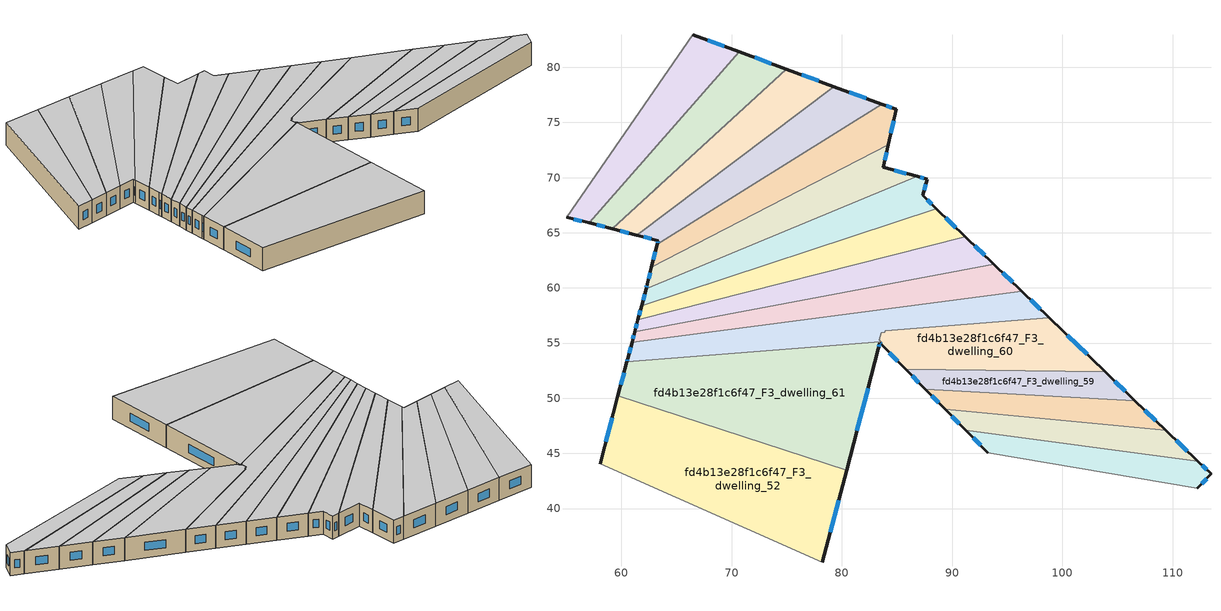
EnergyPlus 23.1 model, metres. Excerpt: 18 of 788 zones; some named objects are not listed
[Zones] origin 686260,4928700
fd4b13e28f1c6f47_F3_dwelling_0
 floor to fd4b13e28f1c6f47_F2_dwelling_0 (EU_floor_Construction): 70.71,81.4 57.08,65.89 55.04,66.4 66.47,82.96 z9
 wall outside (EU_wall_Construction): 55.04,66.4 57.08,65.89 / 70.71,81.4 66.47,82.96 z9:12
 wall to fd4b13e28f1c6f47_F3_dwelling_1 (EU_wall_Construction): 66.47,82.96 55.04,66.4 z9:12
 wall to fd4b13e28f1c6f47_F3_dwelling_71 (EU_wall_Construction): 57.08,65.89 70.71,81.4 z9:12
 window (EU_Window_Construction): 55.7,66.24 56.42,66.05 / 69.34,81.91 67.85,82.45 z9.97:11.03
 ceiling to fd4b13e28f1c6f47_F4_dwelling_0 (EU_floor_Construction): 57.08,65.89 70.71,81.4 66.47,82.96 55.04,66.4 z12
fd4b13e28f1c6f47_F3_dwelling_52
 floor to fd4b13e28f1c6f47_F2_dwelling_52 (EU_floor_Construction): 80.43,43.48 78.24,35.12 58.08,44.05 59.7,50.21 z9
 wall outside (EU_wall_Construction): 78.24,35.12 80.43,43.48 / 59.7,50.21 58.08,44.05 z9:12
 wall to fd4b13e28f1c6f47_F3_dwelling_61 (EU_wall_Construction): 80.43,43.48 59.7,50.21 z9:12
 wall to fd4b13e28f1c6f47_F3_dwelling_51 (EU_wall_Construction): 58.08,44.05 78.24,35.12 z9:12
 window (EU_Window_Construction): 78.95,37.83 79.72,40.77 / 59.17,48.21 58.6,46.04 z9.97:11.03
 ceiling to fd4b13e28f1c6f47_F4_dwelling_52 (EU_floor_Construction): 78.24,35.12 80.43,43.48 59.7,50.21 58.08,44.05 z12
fd4b13e28f1c6f47_F3_dwelling_56
 floor to fd4b13e28f1c6f47_F2_dwelling_56 (EU_floor_Construction): 112.27,44.3 113.47,43.14 112.22,41.84 93.24,45.07 91.25,47.09 z9
 wall outside (EU_wall_Construction): 91.25,47.09 93.24,45.07 / 112.22,41.84 113.47,43.14 112.27,44.3 z9:12
 wall to fd4b13e28f1c6f47_F3_dwelling_55 (EU_wall_Construction): 93.24,45.07 112.22,41.84 z9:12
 wall to fd4b13e28f1c6f47_F3_dwelling_57 (EU_wall_Construction): 112.27,44.3 91.25,47.09 z9:12
 window (EU_Window_Construction): 91.89,46.43 92.59,45.72 / 113.08,43.51 112.66,43.92 / 112.62,42.26 113.06,42.72 z9.97:11.03
 ceiling to fd4b13e28f1c6f47_F4_dwelling_56 (EU_floor_Construction): 112.22,41.84 113.47,43.14 112.27,44.3 91.25,47.09 93.24,45.07 z12
fd4b13e28f1c6f47_F3_dwelling_57
 floor to fd4b13e28f1c6f47_F2_dwelling_57 (EU_floor_Construction): 109.37,47.09 112.27,44.3 91.25,47.09 89.38,48.99 z9
 wall outside (EU_wall_Construction): 89.38,48.99 91.25,47.09 / 112.27,44.3 109.37,47.09 z9:12
 wall to fd4b13e28f1c6f47_F3_dwelling_58 (EU_wall_Construction): 109.37,47.09 89.38,48.99 z9:12
 window (EU_Window_Construction): 89.98,48.37 90.64,47.71 / 111.33,45.2 110.31,46.19 z9.97:11.03
 ceiling to fd4b13e28f1c6f47_F4_dwelling_57 (EU_floor_Construction): 112.27,44.3 109.37,47.09 89.38,48.99 91.25,47.09 z12
fd4b13e28f1c6f47_F3_dwelling_58
 floor to fd4b13e28f1c6f47_F2_dwelling_58 (EU_floor_Construction): 106.57,49.79 109.37,47.09 89.38,48.99 87.56,50.84 z9
 wall outside (EU_wall_Construction): 87.56,50.84 89.38,48.99 / 109.37,47.09 106.57,49.79 z9:12
 wall to fd4b13e28f1c6f47_F3_dwelling_59 (EU_wall_Construction): 106.57,49.79 87.56,50.84 z9:12
 window (EU_Window_Construction): 88.15,50.24 88.79,49.59 / 108.46,47.97 107.48,48.92 z9.97:11.03
 ceiling to fd4b13e28f1c6f47_F4_dwelling_58 (EU_floor_Construction): 109.37,47.09 106.57,49.79 87.56,50.84 89.38,48.99 z12
fd4b13e28f1c6f47_F3_dwelling_59
 floor to fd4b13e28f1c6f47_F2_dwelling_59 (EU_floor_Construction): 103.88,52.39 106.57,49.79 87.56,50.84 85.8,52.62 z9
 wall outside (EU_wall_Construction): 85.8,52.62 87.56,50.84 / 106.57,49.79 103.88,52.39 z9:12
 wall to fd4b13e28f1c6f47_F3_dwelling_60 (EU_wall_Construction): 103.88,52.39 85.8,52.62 z9:12
 window (EU_Window_Construction): 86.37,52.04 86.99,51.41 / 105.7,50.64 104.76,51.55 z9.97:11.03
 ceiling to fd4b13e28f1c6f47_F4_dwelling_59 (EU_floor_Construction): 106.57,49.79 103.88,52.39 85.8,52.62 87.56,50.84 z12
fd4b13e28f1c6f47_F3_dwelling_60
 floor to fd4b13e28f1c6f47_F2_dwelling_60 (EU_floor_Construction): 103.88,52.39 85.8,52.62 83.58,54.88 83.63,55.04 83.39,55.28 83.48,55.61 83.47,55.63 83.49,55.63 83.58,55.93 83.9,55.96 83.94,56.12 98.81,57.29 z9
 wall outside (EU_wall_Construction): 103.88,52.39 98.81,57.29 / 83.58,54.88 85.8,52.62 z9:12
 wall to fd4b13e28f1c6f47_F3_dwelling_61 (EU_wall_Construction): 83.54,55.13 83.63,55.04 83.58,54.88 z9:12
 wall to fd4b13e28f1c6f47_F3_dwelling_62 (EU_wall_Construction): 98.81,57.29 83.94,56.12 83.9,55.96 83.58,55.93 83.49,55.63 83.47,55.63 83.48,55.61 83.39,55.28 83.54,55.13 z9:12
 window (EU_Window_Construction): 102.24,53.98 100.46,55.7 / 84.3,54.14 85.08,53.35 z9.97:11.03
 ceiling to fd4b13e28f1c6f47_F4_dwelling_60 (EU_floor_Construction): 103.88,52.39 98.81,57.29 83.94,56.12 83.9,55.96 83.58,55.93 83.49,55.63 83.47,55.63 83.48,55.61 83.39,55.28 83.63,55.04 83.58,54.88 85.8,52.62 z12
fd4b13e28f1c6f47_F3_dwelling_61
 floor to fd4b13e28f1c6f47_F2_dwelling_61 (EU_floor_Construction): 83.54,55.13 83.63,55.04 83.58,54.88 83.46,55 83.31,54.49 80.43,43.48 59.7,50.21 60.52,53.32 z9
 wall outside (EU_wall_Construction): 80.43,43.48 83.31,54.49 83.46,55 83.58,54.88 / 60.52,53.32 59.7,50.21 z9:12
 wall to fd4b13e28f1c6f47_F3_dwelling_62 (EU_wall_Construction): 83.54,55.13 60.52,53.32 z9:12
 window (EU_Window_Construction): 83.5,54.96 83.54,54.92 / 83.36,54.65 83.41,54.83 / 81.36,47.05 82.37,50.92 / 60.25,52.31 59.96,51.21 z9.97:11.03
 ceiling to fd4b13e28f1c6f47_F4_dwelling_61 (EU_floor_Construction): 80.43,43.48 83.31,54.49 83.46,55 83.58,54.88 83.63,55.04 83.54,55.13 60.52,53.32 59.7,50.21 z12
fd4b13e28f1c6f47_F3_dwelling_62
 floor to fd4b13e28f1c6f47_F2_dwelling_62 (EU_floor_Construction): 98.81,57.29 83.94,56.12 83.9,55.96 83.58,55.93 83.49,55.63 83.47,55.63 83.48,55.61 83.39,55.28 83.54,55.13 60.52,53.32 60.59,53.59 60.99,55.09 96.31,59.7 z9
 wall outside (EU_wall_Construction): 60.99,55.09 60.59,53.59 60.52,53.32 / 98.81,57.29 96.31,59.7 z9:12
 wall to fd4b13e28f1c6f47_F3_dwelling_63 (EU_wall_Construction): 96.31,59.7 60.99,55.09 z9:12
 window (EU_Window_Construction): 60.86,54.6 60.72,54.07 / 98,58.07 97.12,58.92 / 60.57,53.5 60.54,53.41 z9.97:11.03
 ceiling to fd4b13e28f1c6f47_F4_dwelling_62 (EU_floor_Construction): 98.81,57.29 96.31,59.7 60.99,55.09 60.59,53.59 60.52,53.32 83.54,55.13 83.39,55.28 83.48,55.61 83.47,55.63 83.49,55.63 83.58,55.93 83.9,55.96 83.94,56.12 z12
fd4b13e28f1c6f47_F3_dwelling_63
 floor to fd4b13e28f1c6f47_F2_dwelling_63 (EU_floor_Construction): 96.31,59.7 60.99,55.09 61.23,56.01 93.78,62.15 z9
 wall outside (EU_wall_Construction): 61.23,56.01 60.99,55.09 / 96.31,59.7 93.78,62.15 z9:12
 wall to fd4b13e28f1c6f47_F3_dwelling_64 (EU_wall_Construction): 93.78,62.15 61.23,56.01 z9:12
 window (EU_Window_Construction): 61.15,55.72 61.07,55.39 / 95.49,60.5 94.6,61.36 z9.97:11.03
 ceiling to fd4b13e28f1c6f47_F4_dwelling_63 (EU_floor_Construction): 96.31,59.7 93.78,62.15 61.23,56.01 60.99,55.09 z12
fd4b13e28f1c6f47_F3_dwelling_64
 floor to fd4b13e28f1c6f47_F2_dwelling_64 (EU_floor_Construction): 93.78,62.15 61.23,56.01 61.51,57.09 91.2,64.64 z9
 wall outside (EU_wall_Construction): 61.51,57.09 61.23,56.01 / 93.78,62.15 91.2,64.64 z9:12
 wall to fd4b13e28f1c6f47_F3_dwelling_65 (EU_wall_Construction): 91.2,64.64 61.51,57.09 z9:12
 window (EU_Window_Construction): 61.42,56.74 61.32,56.37 / 92.94,62.96 92.04,63.83 z9.97:11.03
 ceiling to fd4b13e28f1c6f47_F4_dwelling_64 (EU_floor_Construction): 93.78,62.15 91.2,64.64 61.51,57.09 61.23,56.01 z12
fd4b13e28f1c6f47_F3_dwelling_65
 floor to fd4b13e28f1c6f47_F2_dwelling_65 (EU_floor_Construction): 91.2,64.64 61.51,57.09 61.85,58.38 88.57,67.18 z9
 wall outside (EU_wall_Construction): 61.85,58.38 61.51,57.09 / 91.2,64.64 88.57,67.18 z9:12
 wall to fd4b13e28f1c6f47_F3_dwelling_66 (EU_wall_Construction): 88.57,67.18 61.85,58.38 z9:12
 window (EU_Window_Construction): 61.74,57.97 61.62,57.51 / 90.35,65.46 89.42,66.36 z9.97:11.03
 ceiling to fd4b13e28f1c6f47_F4_dwelling_65 (EU_floor_Construction): 91.2,64.64 88.57,67.18 61.85,58.38 61.51,57.09 z12
fd4b13e28f1c6f47_F3_dwelling_66
 floor to fd4b13e28f1c6f47_F2_dwelling_66 (EU_floor_Construction): 87.73,69.86 87.32,68.39 88.57,67.18 61.85,58.38 62.26,59.91 86.83,70.1 z9
 wall outside (EU_wall_Construction): 88.57,67.18 87.32,68.39 87.73,69.86 86.83,70.1 / 62.26,59.91 61.85,58.38 z9:12
 wall to fd4b13e28f1c6f47_F3_dwelling_67 (EU_wall_Construction): 86.83,70.1 62.26,59.91 z9:12
 window (EU_Window_Construction): 88.16,67.57 87.72,68 / 62.13,59.42 61.98,58.88 / 87.44,69.94 87.12,70.02 / 87.45,68.86 87.6,69.38 z9.97:11.03
 ceiling to fd4b13e28f1c6f47_F4_dwelling_66 (EU_floor_Construction): 88.57,67.18 87.32,68.39 87.73,69.86 86.83,70.1 62.26,59.91 61.85,58.38 z12
fd4b13e28f1c6f47_F3_dwelling_67
 floor to fd4b13e28f1c6f47_F2_dwelling_67 (EU_floor_Construction): 84.2,72.97 83.74,70.94 86.83,70.1 62.26,59.91 62.37,60.34 62.74,61.86 z9
 wall outside (EU_wall_Construction): 62.74,61.86 62.37,60.34 62.26,59.91 / 86.83,70.1 83.74,70.94 84.2,72.97 z9:12
 wall to fd4b13e28f1c6f47_F3_dwelling_68 (EU_wall_Construction): 84.2,72.97 62.74,61.86 z9:12
 window (EU_Window_Construction): 62.33,60.2 62.29,60.05 / 62.62,61.36 62.49,60.83 / 83.89,71.6 84.05,72.31 / 85.83,70.37 84.74,70.67 z9.97:11.03
 ceiling to fd4b13e28f1c6f47_F4_dwelling_67 (EU_floor_Construction): 86.83,70.1 83.74,70.94 84.2,72.97 62.74,61.86 62.37,60.34 62.26,59.91 z12
fd4b13e28f1c6f47_F3_dwelling_68
 floor to fd4b13e28f1c6f47_F2_dwelling_68 (EU_floor_Construction): 84.94,76.18 84.2,72.97 62.74,61.86 63.27,63.97 83.62,76.66 z9
 wall outside (EU_wall_Construction): 63.27,63.97 62.74,61.86 / 84.2,72.97 84.94,76.18 83.62,76.66 z9:12
 wall to fd4b13e28f1c6f47_F3_dwelling_69 (EU_wall_Construction): 83.62,76.66 63.27,63.97 z9:12
 window (EU_Window_Construction): 63.1,63.29 62.91,62.54 / 84.51,76.33 84.05,76.51 / 84.44,74.01 84.7,75.14 z9.97:11.03
 ceiling to fd4b13e28f1c6f47_F4_dwelling_68 (EU_floor_Construction): 84.2,72.97 84.94,76.18 83.62,76.66 63.27,63.97 62.74,61.86 z12
fd4b13e28f1c6f47_F3_dwelling_69
 floor to fd4b13e28f1c6f47_F2_dwelling_69 (EU_floor_Construction): 83.62,76.66 63.27,63.97 63.35,64.3 61.39,64.79 79.29,78.25 z9
 wall outside (EU_wall_Construction): 61.39,64.79 63.35,64.3 63.27,63.97 / 83.62,76.66 79.29,78.25 z9:12
 wall to fd4b13e28f1c6f47_F3_dwelling_70 (EU_wall_Construction): 79.29,78.25 61.39,64.79 z9:12
 window (EU_Window_Construction): 63.32,64.19 63.29,64.08 / 62.03,64.63 62.71,64.46 / 82.22,77.18 80.69,77.74 z9.97:11.03
 ceiling to fd4b13e28f1c6f47_F4_dwelling_69 (EU_floor_Construction): 83.62,76.66 79.29,78.25 61.39,64.79 63.35,64.3 63.27,63.97 z12
fd4b13e28f1c6f47_F3_dwelling_70
 floor to fd4b13e28f1c6f47_F2_dwelling_70 (EU_floor_Construction): 79.29,78.25 61.39,64.79 59.2,65.35 74.98,79.83 z9
 wall outside (EU_wall_Construction): 59.2,65.35 61.39,64.79 / 79.29,78.25 74.98,79.83 z9:12
 wall to fd4b13e28f1c6f47_F3_dwelling_71 (EU_wall_Construction): 74.98,79.83 59.2,65.35 z9:12
 window (EU_Window_Construction): 59.91,65.17 60.68,64.97 / 77.89,78.76 76.38,79.32 z9.97:11.03
 ceiling to fd4b13e28f1c6f47_F4_dwelling_70 (EU_floor_Construction): 79.29,78.25 74.98,79.83 59.2,65.35 61.39,64.79 z12
fd4b13e28f1c6f47_F3_dwelling_71
 floor to fd4b13e28f1c6f47_F2_dwelling_71 (EU_floor_Construction): 74.98,79.83 59.2,65.35 57.08,65.89 70.71,81.4 z9
 wall outside (EU_wall_Construction): 57.08,65.89 59.2,65.35 / 74.98,79.83 70.71,81.4 z9:12
 window (EU_Window_Construction): 57.77,65.71 58.51,65.52 / 73.6,80.34 72.1,80.89 z9.97:11.03
 ceiling to fd4b13e28f1c6f47_F4_dwelling_71 (EU_floor_Construction): 74.98,79.83 70.71,81.4 57.08,65.89 59.2,65.35 z12
[Building]
EU S2 Campaign: North Axis=0; Terrain=City; Solar Distribution=FullExterior
[Site:Location]
Bologna: Latitude=44.5; Longitude=11.25; Time Zone=1; Elevation=37
[SizingPeriod:WeatherFileDays]
AnnualSizingPeriod: Begin Month=1; Begin Day of Month=1; End Month=12; End Day of Month=31; Day of Week for Start Day=Monday; Use Weather File Daylight Saving Period=No; Use Weather File Rain and Snow Indicators=No
[MATERIAL]
EU_InternalMass_Material: Roughness=MediumRough; Thickness=0.1; Conductivity=1; Density=1800; Specific Heat=900; Thermal Absorptance=0.9; Solar Absorptance=0.7; Visible Absorptance=0.7
[MATERIAL:NOMASS] Roughness=MediumRough; Thermal Absorptance=0.9; Solar Absorptance=0.7; Visible Absorptance=0.7
Name | Thermal Resistance
EU_wall_NoMass | 0.779417
EU_floor_NoMass | 0.588222
[WINDOWMATERIAL:SIMPLEGLAZINGSYSTEM]
EU_Window_SimpleGlazing: UFactor=5.16242; Solar Heat Gain Coefficient=0.85; Visible Transmittance=0.85
[CONSTRUCTION]
EU_wall_Construction: EU_wall_NoMass
EU_floor_Construction: EU_floor_NoMass
EU_Window_Construction: EU_Window_SimpleGlazing
EU_InternalMass_Construction: EU_InternalMass_Material
[ZONE] Type=1; Multiplier=1; Ceiling Height=autocalculate; Floor Area=autocalculate; Part of Total Floor Area=Yes
Name | Volume
fd4b13e28f1c6f47_F3_dwelling_0 | 190.072
fd4b13e28f1c6f47_F3_dwelling_52 | 489.611
fd4b13e28f1c6f47_F3_dwelling_56 | 130.148
fd4b13e28f1c6f47_F3_dwelling_57 | 127.687
fd4b13e28f1c6f47_F3_dwelling_58 | 122.87
fd4b13e28f1c6f47_F3_dwelling_59 | 117.693
fd4b13e28f1c6f47_F3_dwelling_60 | 218.372
fd4b13e28f1c6f47_F3_dwelling_61 | 498.043
fd4b13e28f1c6f47_F3_dwelling_62 | 255.428
fd4b13e28f1c6f47_F3_dwelling_63 | 190.125
fd4b13e28f1c6f47_F3_dwelling_64 | 190.062
fd4b13e28f1c6f47_F3_dwelling_65 | 190.156
fd4b13e28f1c6f47_F3_dwelling_66 | 190
fd4b13e28f1c6f47_F3_dwelling_67 | 190.168
fd4b13e28f1c6f47_F3_dwelling_68 | 190.067
fd4b13e28f1c6f47_F3_dwelling_69 | 190.074
fd4b13e28f1c6f47_F3_dwelling_70 | 190.058
fd4b13e28f1c6f47_F3_dwelling_71 | 190.132
[INTERNALMASS] Construction=EU_InternalMass_Construction
Name | Zone or ZoneList | Surface Area
fd4b13e28f1c6f47_F3_dwelling_0_EU_InternalMass | fd4b13e28f1c6f47_F3_dwelling_0 | 63.3574
fd4b13e28f1c6f47_F3_dwelling_52_EU_InternalMass | fd4b13e28f1c6f47_F3_dwelling_52 | 163.216
fd4b13e28f1c6f47_F3_dwelling_56_EU_InternalMass | fd4b13e28f1c6f47_F3_dwelling_56 | 43.3824
fd4b13e28f1c6f47_F3_dwelling_57_EU_InternalMass | fd4b13e28f1c6f47_F3_dwelling_57 | 42.5623
fd4b13e28f1c6f47_F3_dwelling_58_EU_InternalMass | fd4b13e28f1c6f47_F3_dwelling_58 | 40.9568
fd4b13e28f1c6f47_F3_dwelling_59_EU_InternalMass | fd4b13e28f1c6f47_F3_dwelling_59 | 39.2308
fd4b13e28f1c6f47_F3_dwelling_60_EU_InternalMass | fd4b13e28f1c6f47_F3_dwelling_60 | 72.7903
fd4b13e28f1c6f47_F3_dwelling_61_EU_InternalMass | fd4b13e28f1c6f47_F3_dwelling_61 | 166.006
fd4b13e28f1c6f47_F3_dwelling_62_EU_InternalMass | fd4b13e28f1c6f47_F3_dwelling_62 | 85.1555
fd4b13e28f1c6f47_F3_dwelling_63_EU_InternalMass | fd4b13e28f1c6f47_F3_dwelling_63 | 63.3752
fd4b13e28f1c6f47_F3_dwelling_64_EU_InternalMass | fd4b13e28f1c6f47_F3_dwelling_64 | 63.3539
fd4b13e28f1c6f47_F3_dwelling_65_EU_InternalMass | fd4b13e28f1c6f47_F3_dwelling_65 | 63.3855
fd4b13e28f1c6f47_F3_dwelling_66_EU_InternalMass | fd4b13e28f1c6f47_F3_dwelling_66 | 63.3336
fd4b13e28f1c6f47_F3_dwelling_67_EU_InternalMass | fd4b13e28f1c6f47_F3_dwelling_67 | 63.3894
fd4b13e28f1c6f47_F3_dwelling_68_EU_InternalMass | fd4b13e28f1c6f47_F3_dwelling_68 | 63.3559
fd4b13e28f1c6f47_F3_dwelling_69_EU_InternalMass | fd4b13e28f1c6f47_F3_dwelling_69 | 63.3578
fd4b13e28f1c6f47_F3_dwelling_70_EU_InternalMass | fd4b13e28f1c6f47_F3_dwelling_70 | 63.3529
fd4b13e28f1c6f47_F3_dwelling_71_EU_InternalMass | fd4b13e28f1c6f47_F3_dwelling_71 | 63.3774
[OTHEREQUIPMENT] Fuel Type=Electricity; Design Level Calculation Method=Watts/Area; Power per Zone Floor Area=1; Fraction Latent=0; Fraction Radiant=0; Fraction Lost=0; Carbon Dioxide Generation Rate=0; EndUse Subcategory=EU_Step8_InternalGains
Name | Zone or ZoneList or Space or SpaceList | Schedule
EU_Step8_InternalGain_fd4b13e28f1c6f47_F3_dwelling_0_f000 | fd4b13e28f1c6f47_F3_dwelling_0 | EU_Step8_GainSchedule_fd4b13e28f1c6f47_F3_dwelling_0_f000
EU_Step8_InternalGain_fd4b13e28f1c6f47_F3_dwelling_52_f000 | fd4b13e28f1c6f47_F3_dwelling_52 | EU_Step8_GainSchedule_fd4b13e28f1c6f47_F3_dwelling_52_f000
EU_Step8_InternalGain_fd4b13e28f1c6f47_F3_dwelling_56_f000 | fd4b13e28f1c6f47_F3_dwelling_56 | EU_Step8_GainSchedule_fd4b13e28f1c6f47_F3_dwelling_56_f000
EU_Step8_InternalGain_fd4b13e28f1c6f47_F3_dwelling_57_f000 | fd4b13e28f1c6f47_F3_dwelling_57 | EU_Step8_GainSchedule_fd4b13e28f1c6f47_F3_dwelling_57_f000
EU_Step8_InternalGain_fd4b13e28f1c6f47_F3_dwelling_58_f000 | fd4b13e28f1c6f47_F3_dwelling_58 | EU_Step8_GainSchedule_fd4b13e28f1c6f47_F3_dwelling_58_f000
EU_Step8_InternalGain_fd4b13e28f1c6f47_F3_dwelling_59_f000 | fd4b13e28f1c6f47_F3_dwelling_59 | EU_Step8_GainSchedule_fd4b13e28f1c6f47_F3_dwelling_59_f000
EU_Step8_InternalGain_fd4b13e28f1c6f47_F3_dwelling_60_f000 | fd4b13e28f1c6f47_F3_dwelling_60 | EU_Step8_GainSchedule_fd4b13e28f1c6f47_F3_dwelling_60_f000
EU_Step8_InternalGain_fd4b13e28f1c6f47_F3_dwelling_61_f000 | fd4b13e28f1c6f47_F3_dwelling_61 | EU_Step8_GainSchedule_fd4b13e28f1c6f47_F3_dwelling_61_f000
EU_Step8_InternalGain_fd4b13e28f1c6f47_F3_dwelling_62_f000 | fd4b13e28f1c6f47_F3_dwelling_62 | EU_Step8_GainSchedule_fd4b13e28f1c6f47_F3_dwelling_62_f000
EU_Step8_InternalGain_fd4b13e28f1c6f47_F3_dwelling_63_f000 | fd4b13e28f1c6f47_F3_dwelling_63 | EU_Step8_GainSchedule_fd4b13e28f1c6f47_F3_dwelling_63_f000
EU_Step8_InternalGain_fd4b13e28f1c6f47_F3_dwelling_64_f000 | fd4b13e28f1c6f47_F3_dwelling_64 | EU_Step8_GainSchedule_fd4b13e28f1c6f47_F3_dwelling_64_f000
EU_Step8_InternalGain_fd4b13e28f1c6f47_F3_dwelling_65_f000 | fd4b13e28f1c6f47_F3_dwelling_65 | EU_Step8_GainSchedule_fd4b13e28f1c6f47_F3_dwelling_65_f000
EU_Step8_InternalGain_fd4b13e28f1c6f47_F3_dwelling_66_f000 | fd4b13e28f1c6f47_F3_dwelling_66 | EU_Step8_GainSchedule_fd4b13e28f1c6f47_F3_dwelling_66_f000
EU_Step8_InternalGain_fd4b13e28f1c6f47_F3_dwelling_67_f000 | fd4b13e28f1c6f47_F3_dwelling_67 | EU_Step8_GainSchedule_fd4b13e28f1c6f47_F3_dwelling_67_f000
EU_Step8_InternalGain_fd4b13e28f1c6f47_F3_dwelling_68_f000 | fd4b13e28f1c6f47_F3_dwelling_68 | EU_Step8_GainSchedule_fd4b13e28f1c6f47_F3_dwelling_68_f000
EU_Step8_InternalGain_fd4b13e28f1c6f47_F3_dwelling_69_f000 | fd4b13e28f1c6f47_F3_dwelling_69 | EU_Step8_GainSchedule_fd4b13e28f1c6f47_F3_dwelling_69_f000
EU_Step8_InternalGain_fd4b13e28f1c6f47_F3_dwelling_70_f000 | fd4b13e28f1c6f47_F3_dwelling_70 | EU_Step8_GainSchedule_fd4b13e28f1c6f47_F3_dwelling_70_f000
EU_Step8_InternalGain_fd4b13e28f1c6f47_F3_dwelling_71_f000 | fd4b13e28f1c6f47_F3_dwelling_71 | EU_Step8_GainSchedule_fd4b13e28f1c6f47_F3_dwelling_71_f000
[ZONEVENTILATION:DESIGNFLOWRATE] Schedule=EU_AlwaysOn; Design Flow Rate Calculation Method=AirChanges/Hour; Air Changes per Hour=0.712058; Ventilation Type=Natural; Fan Pressure Rise=0; Fan Total Efficiency=1; Constant Term Coefficient=1; Temperature Term Coefficient=0; Velocity Term Coefficient=0; Velocity Squared Term Coefficient=0; Minimum Indoor Temperature=-100; Maximum Indoor Temperature=100; Delta Temperature=-100; Minimum Outdoor Temperature=-100; Maximum Outdoor Temperature=100; Maximum Wind Speed=40
Name | Zone or ZoneList or Space or SpaceList
EU_ConstantAir_fd4b13e28f1c6f47_F3_dwelling_0 | fd4b13e28f1c6f47_F3_dwelling_0
EU_ConstantAir_fd4b13e28f1c6f47_F3_dwelling_52 | fd4b13e28f1c6f47_F3_dwelling_52
EU_ConstantAir_fd4b13e28f1c6f47_F3_dwelling_56 | fd4b13e28f1c6f47_F3_dwelling_56
EU_ConstantAir_fd4b13e28f1c6f47_F3_dwelling_57 | fd4b13e28f1c6f47_F3_dwelling_57
EU_ConstantAir_fd4b13e28f1c6f47_F3_dwelling_58 | fd4b13e28f1c6f47_F3_dwelling_58
EU_ConstantAir_fd4b13e28f1c6f47_F3_dwelling_59 | fd4b13e28f1c6f47_F3_dwelling_59
EU_ConstantAir_fd4b13e28f1c6f47_F3_dwelling_60 | fd4b13e28f1c6f47_F3_dwelling_60
EU_ConstantAir_fd4b13e28f1c6f47_F3_dwelling_61 | fd4b13e28f1c6f47_F3_dwelling_61
EU_ConstantAir_fd4b13e28f1c6f47_F3_dwelling_62 | fd4b13e28f1c6f47_F3_dwelling_62
EU_ConstantAir_fd4b13e28f1c6f47_F3_dwelling_63 | fd4b13e28f1c6f47_F3_dwelling_63
EU_ConstantAir_fd4b13e28f1c6f47_F3_dwelling_64 | fd4b13e28f1c6f47_F3_dwelling_64
EU_ConstantAir_fd4b13e28f1c6f47_F3_dwelling_65 | fd4b13e28f1c6f47_F3_dwelling_65
EU_ConstantAir_fd4b13e28f1c6f47_F3_dwelling_66 | fd4b13e28f1c6f47_F3_dwelling_66
EU_ConstantAir_fd4b13e28f1c6f47_F3_dwelling_67 | fd4b13e28f1c6f47_F3_dwelling_67
EU_ConstantAir_fd4b13e28f1c6f47_F3_dwelling_68 | fd4b13e28f1c6f47_F3_dwelling_68
EU_ConstantAir_fd4b13e28f1c6f47_F3_dwelling_69 | fd4b13e28f1c6f47_F3_dwelling_69
EU_ConstantAir_fd4b13e28f1c6f47_F3_dwelling_70 | fd4b13e28f1c6f47_F3_dwelling_70
EU_ConstantAir_fd4b13e28f1c6f47_F3_dwelling_71 | fd4b13e28f1c6f47_F3_dwelling_71
[HVACTEMPLATE:ZONE:IDEALLOADSAIRSYSTEM] System Availability Schedule=EU_AlwaysOn; Maximum Heating Supply Air Temperature=50; Minimum Cooling Supply Air Temperature=13; Maximum Heating Supply Air Humidity Ratio=0.0156; Minimum Cooling Supply Air Humidity Ratio=0.0077; Heating Limit=NoLimit; Cooling Limit=NoLimit; Heating Availability Schedule=EU_AlwaysOn; Cooling Availability Schedule=EU_CoolingOff; Dehumidification Control Type=ConstantSensibleHeatRatio; Cooling Sensible Heat Ratio=0.7; Dehumidification Setpoint=60; Humidification Control Type=None; Humidification Setpoint=30; Outdoor Air Method=None; Outdoor Air Flow Rate per Person=0.00944; Outdoor Air Flow Rate per Zone Floor Area=0; Outdoor Air Flow Rate per Zone=0; Demand Controlled Ventilation Type=None; Outdoor Air Economizer Type=NoEconomizer; Heat Recovery Type=None; Sensible Heat Recovery Effectiveness=0.7; Latent Heat Recovery Effectiveness=0.65
Name | Template Thermostat
fd4b13e28f1c6f47_F3_dwelling_0 | EU_HeatOnly_fd4b13e28f1c6f47_F3_dwelling_0
fd4b13e28f1c6f47_F3_dwelling_52 | EU_HeatOnly_fd4b13e28f1c6f47_F3_dwelling_52
fd4b13e28f1c6f47_F3_dwelling_56 | EU_HeatOnly_fd4b13e28f1c6f47_F3_dwelling_56
fd4b13e28f1c6f47_F3_dwelling_57 | EU_HeatOnly_fd4b13e28f1c6f47_F3_dwelling_57
fd4b13e28f1c6f47_F3_dwelling_58 | EU_HeatOnly_fd4b13e28f1c6f47_F3_dwelling_58
fd4b13e28f1c6f47_F3_dwelling_59 | EU_HeatOnly_fd4b13e28f1c6f47_F3_dwelling_59
fd4b13e28f1c6f47_F3_dwelling_60 | EU_HeatOnly_fd4b13e28f1c6f47_F3_dwelling_60
fd4b13e28f1c6f47_F3_dwelling_61 | EU_HeatOnly_fd4b13e28f1c6f47_F3_dwelling_61
fd4b13e28f1c6f47_F3_dwelling_62 | EU_HeatOnly_fd4b13e28f1c6f47_F3_dwelling_62
fd4b13e28f1c6f47_F3_dwelling_63 | EU_HeatOnly_fd4b13e28f1c6f47_F3_dwelling_63
fd4b13e28f1c6f47_F3_dwelling_64 | EU_HeatOnly_fd4b13e28f1c6f47_F3_dwelling_64
fd4b13e28f1c6f47_F3_dwelling_65 | EU_HeatOnly_fd4b13e28f1c6f47_F3_dwelling_65
fd4b13e28f1c6f47_F3_dwelling_66 | EU_HeatOnly_fd4b13e28f1c6f47_F3_dwelling_66
fd4b13e28f1c6f47_F3_dwelling_67 | EU_HeatOnly_fd4b13e28f1c6f47_F3_dwelling_67
fd4b13e28f1c6f47_F3_dwelling_68 | EU_HeatOnly_fd4b13e28f1c6f47_F3_dwelling_68
fd4b13e28f1c6f47_F3_dwelling_69 | EU_HeatOnly_fd4b13e28f1c6f47_F3_dwelling_69
fd4b13e28f1c6f47_F3_dwelling_70 | EU_HeatOnly_fd4b13e28f1c6f47_F3_dwelling_70
fd4b13e28f1c6f47_F3_dwelling_71 | EU_HeatOnly_fd4b13e28f1c6f47_F3_dwelling_71
[SIZING:ZONE] Zone Cooling Design Supply Air Temperature Input Method=SupplyAirTemperature; Zone Cooling Design Supply Air Temperature=13; Zone Heating Design Supply Air Temperature Input Method=SupplyAirTemperature; Zone Heating Design Supply Air Temperature=50; Zone Cooling Design Supply Air Humidity Ratio=0.008; Zone Heating Design Supply Air Humidity Ratio=0.008; Cooling Design Air Flow Method=DesignDay; Cooling Design Air Flow Rate=0; Cooling Minimum Air Flow per Zone Floor Area=0.000762; Cooling Minimum Air Flow=0; Cooling Minimum Air Flow Fraction=0.2; Heating Design Air Flow Method=DesignDay; Heating Design Air Flow Rate=0; Heating Maximum Air Flow per Zone Floor Area=0.002032; Heating Maximum Air Flow=0.141576; Heating Maximum Air Flow Fraction=0.3; Account for Dedicated Outdoor Air System=No; Dedicated Outdoor Air System Control Strategy=NeutralSupplyAir; Dedicated Outdoor Air Low Setpoint Temperature for Design=autosize; Dedicated Outdoor Air High Setpoint Temperature for Design=autosize; Zone Load Sizing Method=Sensible Load Only No Latent Load; Zone Latent Cooling Design Supply Air Humidity Ratio Input Method=HumidityRatioDifference; Zone Cooling Design Supply Air Humidity Ratio Difference=0.005; Zone Latent Heating Design Supply Air Humidity Ratio Input Method=HumidityRatioDifference; Zone Humidification Design Supply Air Humidity Ratio Difference=0.005
fd4b13e28f1c6f47_F3_dwelling_0; fd4b13e28f1c6f47_F3_dwelling_52; fd4b13e28f1c6f47_F3_dwelling_56; fd4b13e28f1c6f47_F3_dwelling_57; fd4b13e28f1c6f47_F3_dwelling_58; fd4b13e28f1c6f47_F3_dwelling_59; fd4b13e28f1c6f47_F3_dwelling_60; fd4b13e28f1c6f47_F3_dwelling_61; fd4b13e28f1c6f47_F3_dwelling_62; fd4b13e28f1c6f47_F3_dwelling_63; fd4b13e28f1c6f47_F3_dwelling_64; fd4b13e28f1c6f47_F3_dwelling_65; fd4b13e28f1c6f47_F3_dwelling_66; fd4b13e28f1c6f47_F3_dwelling_67; fd4b13e28f1c6f47_F3_dwelling_68; fd4b13e28f1c6f47_F3_dwelling_69; fd4b13e28f1c6f47_F3_dwelling_70; fd4b13e28f1c6f47_F3_dwelling_71
[SCHEDULE:CONSTANT]
Name | Hourly Value
EU_AlwaysOn | 1
EU_CoolingOff | 0
[SCHEDULE:FILE] Column Number=1; Rows to Skip at Top=0; Number of Hours of Data=8760; Column Separator=Comma; Interpolate to Timestep=No; Minutes per Item=60; Adjust Schedule for Daylight Savings=Yes
Name | File
EU_Step8_GainSchedule_fd4b13e28f1c6f47_F3_dwelling_0_f000 | ../../schedules/fd4b13e28f1c6f47/fd4b13e28f1c6f47_F3_dwelling_0_f000_gain.csv
EU_Step8_GainSchedule_fd4b13e28f1c6f47_F3_dwelling_52_f000 | ../../schedules/fd4b13e28f1c6f47/fd4b13e28f1c6f47_F3_dwelling_52_f000_gain.csv
EU_Step8_GainSchedule_fd4b13e28f1c6f47_F3_dwelling_56_f000 | ../../schedules/fd4b13e28f1c6f47/fd4b13e28f1c6f47_F3_dwelling_56_f000_gain.csv
EU_Step8_GainSchedule_fd4b13e28f1c6f47_F3_dwelling_57_f000 | ../../schedules/fd4b13e28f1c6f47/fd4b13e28f1c6f47_F3_dwelling_57_f000_gain.csv
EU_Step8_GainSchedule_fd4b13e28f1c6f47_F3_dwelling_58_f000 | ../../schedules/fd4b13e28f1c6f47/fd4b13e28f1c6f47_F3_dwelling_58_f000_gain.csv
EU_Step8_GainSchedule_fd4b13e28f1c6f47_F3_dwelling_59_f000 | ../../schedules/fd4b13e28f1c6f47/fd4b13e28f1c6f47_F3_dwelling_59_f000_gain.csv
EU_Step8_GainSchedule_fd4b13e28f1c6f47_F3_dwelling_60_f000 | ../../schedules/fd4b13e28f1c6f47/fd4b13e28f1c6f47_F3_dwelling_60_f000_gain.csv
EU_Step8_GainSchedule_fd4b13e28f1c6f47_F3_dwelling_61_f000 | ../../schedules/fd4b13e28f1c6f47/fd4b13e28f1c6f47_F3_dwelling_61_f000_gain.csv
EU_Step8_GainSchedule_fd4b13e28f1c6f47_F3_dwelling_62_f000 | ../../schedules/fd4b13e28f1c6f47/fd4b13e28f1c6f47_F3_dwelling_62_f000_gain.csv
EU_Step8_GainSchedule_fd4b13e28f1c6f47_F3_dwelling_63_f000 | ../../schedules/fd4b13e28f1c6f47/fd4b13e28f1c6f47_F3_dwelling_63_f000_gain.csv
EU_Step8_GainSchedule_fd4b13e28f1c6f47_F3_dwelling_64_f000 | ../../schedules/fd4b13e28f1c6f47/fd4b13e28f1c6f47_F3_dwelling_64_f000_gain.csv
EU_Step8_GainSchedule_fd4b13e28f1c6f47_F3_dwelling_65_f000 | ../../schedules/fd4b13e28f1c6f47/fd4b13e28f1c6f47_F3_dwelling_65_f000_gain.csv
EU_Step8_GainSchedule_fd4b13e28f1c6f47_F3_dwelling_66_f000 | ../../schedules/fd4b13e28f1c6f47/fd4b13e28f1c6f47_F3_dwelling_66_f000_gain.csv
EU_Step8_GainSchedule_fd4b13e28f1c6f47_F3_dwelling_67_f000 | ../../schedules/fd4b13e28f1c6f47/fd4b13e28f1c6f47_F3_dwelling_67_f000_gain.csv
EU_Step8_GainSchedule_fd4b13e28f1c6f47_F3_dwelling_68_f000 | ../../schedules/fd4b13e28f1c6f47/fd4b13e28f1c6f47_F3_dwelling_68_f000_gain.csv
EU_Step8_GainSchedule_fd4b13e28f1c6f47_F3_dwelling_69_f000 | ../../schedules/fd4b13e28f1c6f47/fd4b13e28f1c6f47_F3_dwelling_69_f000_gain.csv
EU_Step8_GainSchedule_fd4b13e28f1c6f47_F3_dwelling_70_f000 | ../../schedules/fd4b13e28f1c6f47/fd4b13e28f1c6f47_F3_dwelling_70_f000_gain.csv
EU_Step8_GainSchedule_fd4b13e28f1c6f47_F3_dwelling_71_f000 | ../../schedules/fd4b13e28f1c6f47/fd4b13e28f1c6f47_F3_dwelling_71_f000_gain.csv
